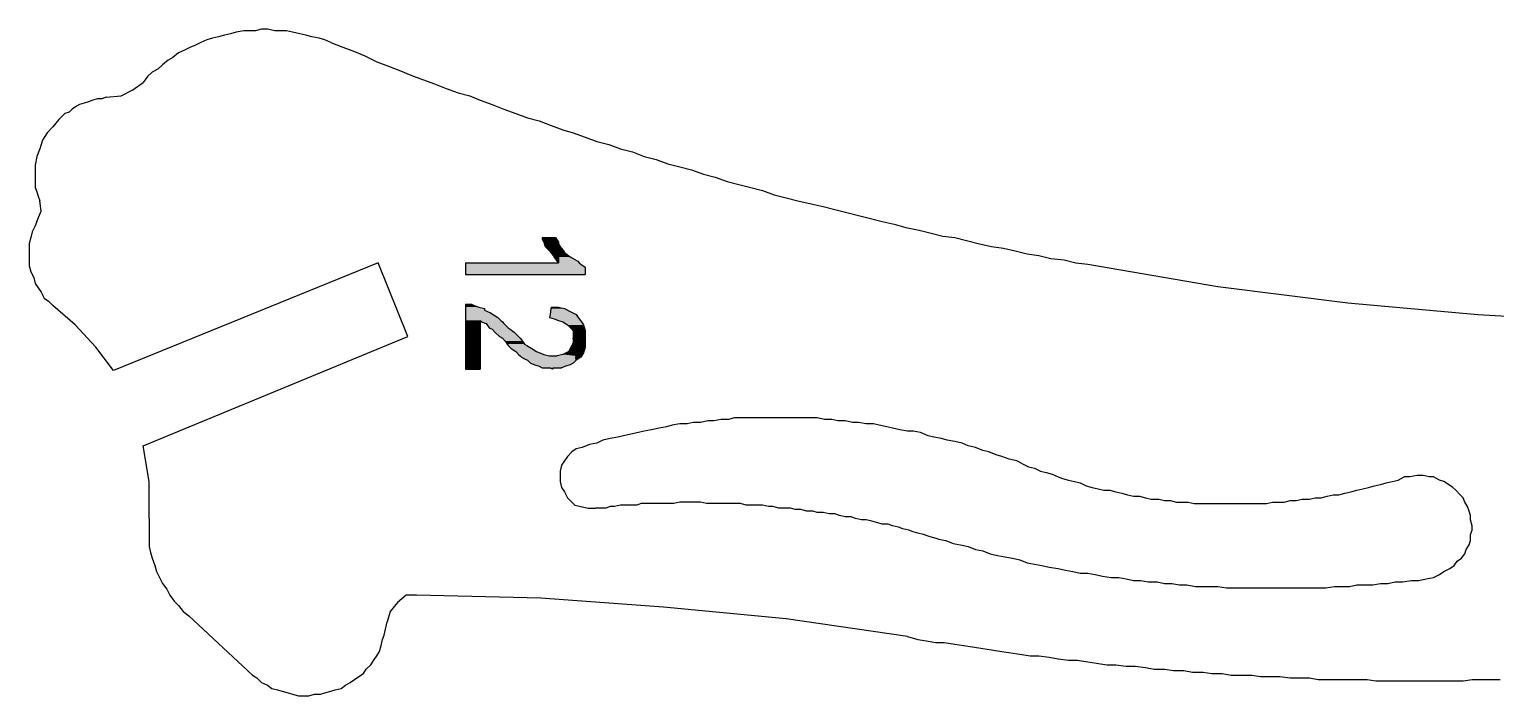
# Model space of a CAD drawing. Extents: x -1063 to 1100, y -467 to 441.
# Drawn here: x -1034 to -868.7, y -93.2 to -18.1 of the extents above; entities that cross this region are included whole.
import ezdxf

# ---------------------------------------------------------------- set-up
doc = ezdxf.new("R2010")
doc.units = 0
doc.layers.add('H', color=7, linetype='CONTINUOUS')
doc.layers.add('P', color=250, linetype='CONTINUOUS')

# ---------------------------------------------------------------- blocks, each defined once
blk = doc.blocks.new('*U264')
at = {"layer": 'H', "color": 0, "linetype": 'CONTINUOUS'}
for p, q in [((-976.18, -41.57), (-974.68, -41.57)), ((-976.18, -41.57), (-976.18, -41.74)), ((-976.18, -41.74), (-976.02, -42.07)), ((-976.02, -42.07), (-975.96, -42.24)), ((-975.96, -42.24), (-975.85, -42.57)), ((-975.85, -42.57), (-975.68, -42.74)), ((-975.68, -42.74), (-975.35, -43.07)), ((-974.68, -41.57), (-974.57, -41.74)), ((-974.57, -41.74), (-974.35, -42.07)), ((-974.35, -42.07), (-974.35, -42.24)), ((-974.35, -42.24), (-974.35, -42.57)), ((-974.35, -42.57), (-974.35, -42.74)), ((-974.35, -42.74), (-974.35, -43.07)), ((-975.35, -43.07), (-974.85, -43.74)), ((-974.35, -44.41), (-974.85, -43.74)), ((-974.35, -43.07), (-974.35, -43.74)), ((-974.35, -43.74), (-974.35, -44.41))]:
    blk.add_line(p, q, dxfattribs=at)
for points in [[(-976.18, -41.57), (-976.18, -41.57), (-974.68, -41.57)], [(-976.18, -41.57), (-976.18, -41.74), (-974.57, -41.74)], [(-976.18, -41.74), (-976.02, -42.07), (-974.35, -42.07)], [(-976.02, -42.07), (-975.96, -42.24), (-974.35, -42.24)], [(-975.96, -42.24), (-975.85, -42.57), (-974.35, -42.57)], [(-975.85, -42.57), (-975.68, -42.74), (-974.35, -42.74)], [(-975.68, -42.74), (-975.35, -43.07), (-974.35, -43.07)], [(-975.35, -43.07), (-974.85, -43.74), (-974.35, -43.74)]]:
    blk.add_solid(points, dxfattribs=at)
at = {"layer": 'H', "color": 0, "linetype": 'CONTINUOUS', "extrusion": (0, 0, -1)}
for points in [[(976.18, -41.57), (974.68, -41.57), (974.57, -41.74)], [(976.18, -41.74), (974.57, -41.74), (974.35, -42.07)], [(976.02, -42.07), (974.35, -42.07), (974.35, -42.24)], [(975.96, -42.24), (974.35, -42.24), (974.35, -42.57)], [(975.85, -42.57), (974.35, -42.57), (974.35, -42.74)], [(975.68, -42.74), (974.35, -42.74), (974.35, -43.07)], [(975.35, -43.07), (974.35, -43.07), (974.35, -43.74)], [(974.85, -43.74), (974.35, -43.74), (974.35, -44.41)]]:
    blk.add_solid(points, dxfattribs=at)
blk = doc.blocks.new('*U265')
at = {"layer": 'H', "color": 0, "linetype": 'CONTINUOUS'}
for p, q in [((-974.35, -42.24), (-974.35, -42.74)), ((-974.02, -42.74), (-974.35, -42.24)), ((-974.35, -42.74), (-974.35, -43.24)), ((-974.02, -42.74), (-973.68, -43.24)), ((-984.85, -44.41), (-974.35, -44.41)), ((-984.85, -44.41), (-984.85, -44.57)), ((-984.85, -44.57), (-984.85, -44.91)), ((-974.35, -43.24), (-974.35, -43.74)), ((-974.35, -43.74), (-974.35, -44.24)), ((-974.35, -44.24), (-974.35, -44.41)), ((-973.68, -43.24), (-973.02, -43.74)), ((-973.02, -43.74), (-972.18, -44.24)), ((-972.18, -44.24), (-972.02, -44.41)), ((-972.02, -44.41), (-971.85, -44.57)), ((-971.85, -44.57), (-971.35, -44.91)), ((-984.85, -44.91), (-984.85, -45.74)), ((-984.85, -45.74), (-971.35, -45.74)), ((-971.35, -44.91), (-971.35, -45.74))]:
    blk.add_line(p, q, dxfattribs=at)
for points in [[(-974.35, -42.24), (-974.35, -42.74), (-974.02, -42.74)], [(-974.35, -42.74), (-974.35, -43.24), (-973.68, -43.24)], [(-984.85, -44.41), (-984.85, -44.41), (-974.35, -44.41)], [(-984.85, -44.41), (-984.85, -44.57), (-971.85, -44.57)], [(-984.85, -44.57), (-984.85, -44.91), (-971.35, -44.91)], [(-974.35, -43.24), (-974.35, -43.74), (-973.02, -43.74)], [(-974.35, -43.74), (-974.35, -44.24), (-972.18, -44.24)], [(-974.35, -44.24), (-974.35, -44.41), (-972.02, -44.41)], [(-984.85, -44.91), (-984.85, -45.74), (-971.35, -45.74)], [(-984.85, -45.74), (-984.85, -45.74), (-971.35, -45.74)]]:
    blk.add_solid(points, dxfattribs=at)
at = {"layer": 'H', "color": 0, "linetype": 'CONTINUOUS', "extrusion": (0, 0, -1)}
for points in [[(974.35, -42.74), (974.02, -42.74), (973.68, -43.24)], [(984.85, -44.41), (972.02, -44.41), (971.85, -44.57)], [(984.85, -44.57), (971.85, -44.57), (971.35, -44.91)], [(974.35, -43.24), (973.68, -43.24), (973.02, -43.74)], [(974.35, -43.74), (973.02, -43.74), (972.18, -44.24)], [(974.35, -44.24), (972.18, -44.24), (972.02, -44.41)], [(984.85, -44.91), (971.35, -44.91), (971.35, -45.74)]]:
    blk.add_solid(points, dxfattribs=at)
blk = doc.blocks.new('*U266')
at = {"layer": 'H', "color": 0, "linetype": 'CONTINUOUS'}
for p, q in [((-984.85, -49.07), (-984.18, -49.07)), ((-984.85, -49.07), (-984.85, -49.24)), ((-984.85, -49.24), (-984.85, -49.41)), ((-984.85, -49.41), (-984.85, -49.57)), ((-984.85, -49.57), (-984.85, -49.74)), ((-984.18, -49.07), (-983.85, -49.24)), ((-983.85, -49.24), (-983.35, -49.41)), ((-983.35, -49.41), (-982.68, -49.57)), ((-982.68, -49.57), (-982.68, -49.74)), ((-984.85, -49.74), (-984.85, -50.07)), ((-984.85, -50.07), (-984.85, -50.57)), ((-984.85, -50.57), (-984.85, -50.91)), ((-984.85, -50.91), (-984.85, -51.07)), ((-984.85, -51.07), (-984.85, -51.24)), ((-984.85, -51.24), (-984.85, -51.74)), ((-983.18, -50.91), (-983.18, -51.07)), ((-983.18, -50.91), (-983.02, -51.07)), ((-983.18, -51.07), (-983.18, -51.24)), ((-983.18, -51.24), (-983.18, -51.74)), ((-983.02, -51.07), (-982.52, -51.24)), ((-982.68, -49.74), (-982.02, -50.07)), ((-982.52, -51.24), (-982.18, -51.74)), ((-982.02, -50.07), (-981.18, -50.57)), ((-981.18, -50.57), (-980.85, -50.91)), ((-980.85, -50.91), (-980.68, -51.07)), ((-980.68, -51.07), (-980.52, -51.24)), ((-980.52, -51.24), (-980.02, -51.74)), ((-984.85, -51.74), (-984.85, -51.91)), ((-984.85, -51.91), (-984.85, -52.24)), ((-984.85, -52.24), (-984.85, -52.74)), ((-984.85, -52.74), (-984.85, -52.91)), ((-984.85, -52.91), (-984.85, -53.24)), ((-983.18, -51.74), (-983.18, -51.91)), ((-983.18, -51.91), (-983.18, -52.24)), ((-983.18, -52.24), (-983.18, -52.74)), ((-983.18, -52.74), (-983.18, -52.91)), ((-983.18, -52.91), (-983.18, -53.24)), ((-982.18, -51.74), (-981.85, -51.91)), ((-981.85, -51.91), (-981.52, -52.24)), ((-981.52, -52.24), (-981.02, -52.74)), ((-981.02, -52.74), (-980.68, -52.91)), ((-980.68, -52.91), (-980.35, -53.24)), ((-980.02, -51.74), (-979.8, -51.91)), ((-979.8, -51.91), (-979.35, -52.24)), ((-979.35, -52.24), (-978.85, -52.74)), ((-978.85, -52.74), (-978.68, -52.91)), ((-978.68, -52.91), (-978.43, -53.24)), ((-972.68, -52.91), (-972.68, -53.24)), ((-972.64, -53.24), (-972.68, -52.91)), ((-984.85, -53.24), (-984.85, -53.41)), ((-984.85, -53.41), (-984.85, -53.57)), ((-984.85, -53.57), (-984.85, -53.74)), ((-984.85, -53.74), (-984.85, -54.07)), ((-984.85, -54.07), (-984.85, -54.41)), ((-984.85, -54.41), (-984.85, -54.74)), ((-983.18, -53.24), (-983.18, -53.41)), ((-983.18, -53.41), (-983.18, -53.57)), ((-983.18, -53.57), (-983.18, -53.74)), ((-983.18, -53.74), (-983.18, -54.07)), ((-983.18, -54.07), (-983.18, -54.41)), ((-983.18, -54.41), (-983.18, -54.74)), ((-980.35, -53.24), (-980.24, -53.41)), ((-980.24, -53.41), (-980.13, -53.57)), ((-980.13, -53.57), (-980.02, -53.74)), ((-980.02, -53.74), (-979.68, -54.07)), ((-979.68, -54.07), (-979.18, -54.41)), ((-979.18, -54.41), (-978.85, -54.74)), ((-978.43, -53.24), (-978.31, -53.41)), ((-978.31, -53.41), (-978.18, -53.57)), ((-978.18, -53.57), (-977.91, -53.74)), ((-977.91, -53.74), (-977.35, -54.07)), ((-977.35, -54.07), (-976.85, -54.41)), ((-976.85, -54.41), (-976.02, -54.74)), ((-973.18, -54.41), (-973.85, -54.74)), ((-973.02, -54.07), (-973.18, -54.41)), ((-972.85, -53.74), (-973.02, -54.07)), ((-972.77, -53.57), (-972.85, -53.74)), ((-972.68, -53.41), (-972.77, -53.57)), ((-972.68, -53.24), (-972.68, -53.41)), ((-972.64, -53.24), (-972.62, -53.41)), ((-972.62, -53.41), (-972.6, -53.57)), ((-972.6, -53.57), (-972.57, -53.74)), ((-972.57, -53.74), (-972.53, -54.07)), ((-972.53, -54.07), (-972.48, -54.41)), ((-972.48, -54.41), (-972.44, -54.74)), ((-984.85, -54.74), (-984.85, -54.91)), ((-984.85, -54.91), (-984.85, -55.07)), ((-984.85, -55.07), (-984.85, -55.24)), ((-984.85, -55.24), (-984.85, -55.41)), ((-984.85, -55.41), (-984.85, -55.74)), ((-984.85, -55.74), (-984.85, -55.91)), ((-984.85, -55.91), (-984.85, -56.07)), ((-984.85, -56.07), (-984.85, -56.24)), ((-983.18, -54.74), (-983.18, -54.91)), ((-983.18, -54.91), (-983.18, -55.07)), ((-983.18, -55.07), (-983.18, -55.24)), ((-983.18, -55.24), (-983.18, -55.41)), ((-983.18, -55.41), (-983.18, -55.74)), ((-983.18, -55.74), (-983.18, -55.91)), ((-983.18, -55.91), (-983.18, -56.07)), ((-983.18, -56.07), (-983.18, -56.24)), ((-978.85, -54.74), (-978.68, -54.91)), ((-978.68, -54.91), (-978.52, -55.07)), ((-978.52, -55.07), (-978.18, -55.24)), ((-978.18, -55.24), (-977.85, -55.41)), ((-977.85, -55.41), (-977.52, -55.74)), ((-977.52, -55.74), (-977.02, -55.91)), ((-977.02, -55.91), (-976.52, -56.07)), ((-976.52, -56.07), (-976.18, -56.24)), ((-976.02, -54.74), (-975.35, -54.91)), ((-975.35, -54.91), (-974.52, -54.91)), ((-973.85, -54.74), (-974.52, -54.91)), ((-973.52, -56.07), (-974.02, -56.24)), ((-973.02, -55.91), (-973.52, -56.07)), ((-972.68, -55.74), (-973.02, -55.91)), ((-972.35, -55.41), (-972.68, -55.74)), ((-972.44, -54.74), (-972.42, -54.91)), ((-972.42, -54.91), (-972.4, -55.07)), ((-972.4, -55.07), (-972.37, -55.24)), ((-972.37, -55.24), (-972.35, -55.41)), ((-984.85, -56.24), (-984.85, -56.41)), ((-984.85, -56.41), (-983.18, -56.41)), ((-983.18, -56.24), (-983.18, -56.41)), ((-976.18, -56.24), (-975.68, -56.24)), ((-975.68, -56.24), (-975.35, -56.24)), ((-975.02, -56.41), (-975.35, -56.24)), ((-974.85, -56.24), (-975.02, -56.41)), ((-974.85, -56.24), (-974.02, -56.24))]:
    blk.add_line(p, q, dxfattribs=at)
for points in [[(-984.85, -49.07), (-984.85, -49.07), (-984.18, -49.07)], [(-984.85, -49.07), (-984.85, -49.24), (-983.85, -49.24)], [(-984.85, -49.24), (-984.85, -49.41), (-983.35, -49.41)], [(-984.85, -49.41), (-984.85, -49.57), (-982.68, -49.57)], [(-984.85, -49.57), (-984.85, -49.74), (-982.68, -49.74)], [(-984.85, -49.74), (-984.85, -50.07), (-982.02, -50.07)], [(-984.85, -50.07), (-984.85, -50.57), (-981.18, -50.57)], [(-984.85, -50.57), (-984.85, -50.91), (-980.85, -50.91)], [(-984.85, -50.91), (-984.85, -51.07), (-983.18, -51.07)], [(-984.85, -51.07), (-984.85, -51.24), (-983.18, -51.24)], [(-984.85, -51.24), (-984.85, -51.74), (-983.18, -51.74)], [(-983.18, -50.91), (-983.02, -51.07), (-980.68, -51.07)], [(-983.02, -51.07), (-982.52, -51.24), (-980.52, -51.24)], [(-982.52, -51.24), (-982.18, -51.74), (-980.02, -51.74)], [(-984.85, -51.74), (-984.85, -51.91), (-983.18, -51.91)], [(-984.85, -51.91), (-984.85, -52.24), (-983.18, -52.24)], [(-984.85, -52.24), (-984.85, -52.74), (-983.18, -52.74)], [(-984.85, -52.74), (-984.85, -52.91), (-983.18, -52.91)], [(-984.85, -52.91), (-984.85, -53.24), (-983.18, -53.24)], [(-982.18, -51.74), (-981.85, -51.91), (-979.8, -51.91)], [(-981.85, -51.91), (-981.52, -52.24), (-979.35, -52.24)], [(-981.52, -52.24), (-981.02, -52.74), (-978.85, -52.74)], [(-981.02, -52.74), (-980.68, -52.91), (-978.68, -52.91)], [(-980.68, -52.91), (-980.35, -53.24), (-978.43, -53.24)], [(-972.68, -52.91), (-972.68, -53.24), (-972.64, -53.24)], [(-984.85, -53.24), (-984.85, -53.41), (-983.18, -53.41)], [(-984.85, -53.41), (-984.85, -53.57), (-983.18, -53.57)], [(-984.85, -53.57), (-984.85, -53.74), (-983.18, -53.74)], [(-984.85, -53.74), (-984.85, -54.07), (-983.18, -54.07)], [(-984.85, -54.07), (-984.85, -54.41), (-983.18, -54.41)], [(-984.85, -54.41), (-984.85, -54.74), (-983.18, -54.74)], [(-980.35, -53.24), (-980.24, -53.41), (-978.31, -53.41)], [(-980.24, -53.41), (-980.13, -53.57), (-978.18, -53.57)], [(-980.13, -53.57), (-980.02, -53.74), (-977.91, -53.74)], [(-980.02, -53.74), (-979.68, -54.07), (-977.35, -54.07)], [(-979.68, -54.07), (-979.18, -54.41), (-976.85, -54.41)], [(-979.18, -54.41), (-978.85, -54.74), (-976.02, -54.74)], [(-973.18, -54.41), (-973.85, -54.74), (-972.44, -54.74)], [(-973.02, -54.07), (-973.18, -54.41), (-972.48, -54.41)], [(-972.85, -53.74), (-973.02, -54.07), (-972.53, -54.07)], [(-972.77, -53.57), (-972.85, -53.74), (-972.57, -53.74)], [(-972.68, -53.41), (-972.77, -53.57), (-972.6, -53.57)], [(-972.68, -53.24), (-972.68, -53.41), (-972.62, -53.41)], [(-984.85, -54.74), (-984.85, -54.91), (-983.18, -54.91)], [(-984.85, -54.91), (-984.85, -55.07), (-983.18, -55.07)], [(-984.85, -55.07), (-984.85, -55.24), (-983.18, -55.24)], [(-984.85, -55.24), (-984.85, -55.41), (-983.18, -55.41)], [(-984.85, -55.41), (-984.85, -55.74), (-983.18, -55.74)], [(-984.85, -55.74), (-984.85, -55.91), (-983.18, -55.91)], [(-984.85, -55.91), (-984.85, -56.07), (-983.18, -56.07)], [(-984.85, -56.07), (-984.85, -56.24), (-983.18, -56.24)], [(-978.85, -54.74), (-978.68, -54.91), (-975.35, -54.91)], [(-978.68, -54.91), (-978.52, -55.07), (-972.4, -55.07)], [(-978.52, -55.07), (-978.18, -55.24), (-972.37, -55.24)], [(-978.18, -55.24), (-977.85, -55.41), (-972.35, -55.41)], [(-977.85, -55.41), (-977.52, -55.74), (-972.68, -55.74)], [(-977.52, -55.74), (-977.02, -55.91), (-973.02, -55.91)], [(-977.02, -55.91), (-976.52, -56.07), (-973.52, -56.07)], [(-976.52, -56.07), (-976.18, -56.24), (-974.02, -56.24)], [(-975.35, -54.91), (-975.35, -54.91), (-974.52, -54.91)], [(-973.85, -54.74), (-974.52, -54.91), (-972.42, -54.91)], [(-984.85, -56.24), (-984.85, -56.41), (-983.18, -56.41)], [(-984.85, -56.41), (-984.85, -56.41), (-983.18, -56.41)], [(-976.18, -56.24), (-976.18, -56.24), (-975.68, -56.24)], [(-975.68, -56.24), (-975.68, -56.24), (-975.35, -56.24)], [(-974.85, -56.24), (-974.85, -56.24), (-974.02, -56.24)]]:
    blk.add_solid(points, dxfattribs=at)
at = {"layer": 'H', "color": 0, "linetype": 'CONTINUOUS', "extrusion": (0, 0, -1)}
for points in [[(984.85, -49.07), (984.18, -49.07), (983.85, -49.24)], [(984.85, -49.24), (983.85, -49.24), (983.35, -49.41)], [(984.85, -49.41), (983.35, -49.41), (982.68, -49.57)], [(984.85, -49.57), (982.68, -49.57), (982.68, -49.74)], [(984.85, -49.74), (982.68, -49.74), (982.02, -50.07)], [(984.85, -50.07), (982.02, -50.07), (981.18, -50.57)], [(984.85, -50.57), (981.18, -50.57), (980.85, -50.91)], [(984.85, -50.91), (983.18, -50.91), (983.18, -51.07)], [(984.85, -51.07), (983.18, -51.07), (983.18, -51.24)], [(984.85, -51.24), (983.18, -51.24), (983.18, -51.74)], [(983.18, -50.91), (980.85, -50.91), (980.68, -51.07)], [(983.02, -51.07), (980.68, -51.07), (980.52, -51.24)], [(982.52, -51.24), (980.52, -51.24), (980.02, -51.74)], [(984.85, -51.74), (983.18, -51.74), (983.18, -51.91)], [(984.85, -51.91), (983.18, -51.91), (983.18, -52.24)], [(984.85, -52.24), (983.18, -52.24), (983.18, -52.74)], [(984.85, -52.74), (983.18, -52.74), (983.18, -52.91)], [(984.85, -52.91), (983.18, -52.91), (983.18, -53.24)], [(982.18, -51.74), (980.02, -51.74), (979.8, -51.91)], [(981.85, -51.91), (979.8, -51.91), (979.35, -52.24)], [(981.52, -52.24), (979.35, -52.24), (978.85, -52.74)], [(981.02, -52.74), (978.85, -52.74), (978.68, -52.91)], [(980.68, -52.91), (978.68, -52.91), (978.43, -53.24)], [(984.85, -53.24), (983.18, -53.24), (983.18, -53.41)], [(984.85, -53.41), (983.18, -53.41), (983.18, -53.57)], [(984.85, -53.57), (983.18, -53.57), (983.18, -53.74)], [(984.85, -53.74), (983.18, -53.74), (983.18, -54.07)], [(984.85, -54.07), (983.18, -54.07), (983.18, -54.41)], [(984.85, -54.41), (983.18, -54.41), (983.18, -54.74)], [(980.35, -53.24), (978.43, -53.24), (978.31, -53.41)], [(980.24, -53.41), (978.31, -53.41), (978.18, -53.57)], [(980.13, -53.57), (978.18, -53.57), (977.91, -53.74)], [(980.02, -53.74), (977.91, -53.74), (977.35, -54.07)], [(979.68, -54.07), (977.35, -54.07), (976.85, -54.41)], [(979.18, -54.41), (976.85, -54.41), (976.02, -54.74)], [(973.18, -54.41), (972.48, -54.41), (972.44, -54.74)], [(973.02, -54.07), (972.53, -54.07), (972.48, -54.41)], [(972.85, -53.74), (972.57, -53.74), (972.53, -54.07)], [(972.77, -53.57), (972.6, -53.57), (972.57, -53.74)], [(972.68, -53.24), (972.64, -53.24), (972.62, -53.41)], [(972.68, -53.41), (972.62, -53.41), (972.6, -53.57)], [(984.85, -54.74), (983.18, -54.74), (983.18, -54.91)], [(984.85, -54.91), (983.18, -54.91), (983.18, -55.07)], [(984.85, -55.07), (983.18, -55.07), (983.18, -55.24)], [(984.85, -55.24), (983.18, -55.24), (983.18, -55.41)], [(984.85, -55.41), (983.18, -55.41), (983.18, -55.74)], [(984.85, -55.74), (983.18, -55.74), (983.18, -55.91)], [(984.85, -55.91), (983.18, -55.91), (983.18, -56.07)], [(984.85, -56.07), (983.18, -56.07), (983.18, -56.24)], [(978.85, -54.74), (976.02, -54.74), (975.35, -54.91)], [(978.68, -54.91), (972.42, -54.91), (972.4, -55.07)], [(978.52, -55.07), (972.4, -55.07), (972.37, -55.24)], [(978.18, -55.24), (972.37, -55.24), (972.35, -55.41)], [(977.85, -55.41), (972.35, -55.41), (972.68, -55.74)], [(977.52, -55.74), (972.68, -55.74), (973.02, -55.91)], [(977.02, -55.91), (973.02, -55.91), (973.52, -56.07)], [(976.52, -56.07), (973.52, -56.07), (974.02, -56.24)], [(973.85, -54.74), (972.44, -54.74), (972.42, -54.91)], [(984.85, -56.24), (983.18, -56.24), (983.18, -56.41)], [(975.35, -56.24), (974.85, -56.24), (975.02, -56.41)]]:
    blk.add_solid(points, dxfattribs=at)
blk = doc.blocks.new('*U267')
at = {"layer": 'H', "color": 0, "linetype": 'CONTINUOUS'}
for p, q in [((-975.21, -49.57), (-975.26, -49.91)), ((-975.18, -49.41), (-975.21, -49.57)), ((-975.18, -49.41), (-974.35, -49.41)), ((-974.35, -49.41), (-973.68, -49.57)), ((-973.68, -49.57), (-973.02, -49.91)), ((-975.3, -50.24), (-975.35, -50.57)), ((-975.35, -50.57), (-974.85, -50.74)), ((-975.26, -49.91), (-975.3, -50.24)), ((-974.85, -50.74), (-974.35, -50.91)), ((-974.35, -50.91), (-973.85, -51.07)), ((-973.85, -51.07), (-973.35, -51.41)), ((-973.02, -49.91), (-972.35, -50.24)), ((-972.35, -50.24), (-972.13, -50.57)), ((-972.13, -50.57), (-972.02, -50.74)), ((-972.02, -50.74), (-971.89, -50.91)), ((-971.89, -50.91), (-971.77, -51.07)), ((-971.77, -51.07), (-971.52, -51.41)), ((-973.35, -51.41), (-973.18, -51.57)), ((-973.18, -51.57), (-972.85, -51.91)), ((-972.85, -51.91), (-972.68, -52.07)), ((-972.68, -52.07), (-972.68, -52.41)), ((-972.68, -52.41), (-972.68, -52.91)), ((-972.68, -52.91), (-972.64, -53.24)), ((-971.52, -51.41), (-971.48, -51.57)), ((-971.48, -51.57), (-971.39, -51.91)), ((-971.39, -51.91), (-971.35, -52.07)), ((-971.35, -52.07), (-971.35, -52.41)), ((-971.35, -52.41), (-971.35, -52.91)), ((-971.35, -52.91), (-971.35, -53.24)), ((-972.64, -53.24), (-972.55, -53.91)), ((-972.55, -53.91), (-972.46, -54.57)), ((-971.35, -53.91), (-971.52, -54.57)), ((-971.35, -53.24), (-971.35, -53.91)), ((-972.46, -54.57), (-972.4, -55.07)), ((-972.35, -55.41), (-972.4, -55.07)), ((-971.85, -55.07), (-972.35, -55.41)), ((-971.52, -54.57), (-971.85, -55.07))]:
    blk.add_line(p, q, dxfattribs=at)
for points in [[(-975.21, -49.57), (-975.26, -49.91), (-973.02, -49.91)], [(-975.18, -49.41), (-975.21, -49.57), (-973.68, -49.57)], [(-975.18, -49.41), (-975.18, -49.41), (-974.35, -49.41)], [(-975.3, -50.24), (-975.35, -50.57), (-972.13, -50.57)], [(-975.35, -50.57), (-974.85, -50.74), (-972.02, -50.74)], [(-975.26, -49.91), (-975.3, -50.24), (-972.35, -50.24)], [(-974.85, -50.74), (-974.35, -50.91), (-971.89, -50.91)], [(-974.35, -50.91), (-973.85, -51.07), (-971.77, -51.07)], [(-973.85, -51.07), (-973.35, -51.41), (-971.52, -51.41)], [(-973.35, -51.41), (-973.18, -51.57), (-971.48, -51.57)], [(-973.18, -51.57), (-972.85, -51.91), (-971.39, -51.91)], [(-972.85, -51.91), (-972.68, -52.07), (-971.35, -52.07)], [(-972.68, -52.07), (-972.68, -52.41), (-971.35, -52.41)], [(-972.68, -52.41), (-972.68, -52.91), (-971.35, -52.91)], [(-972.68, -52.91), (-972.64, -53.24), (-971.35, -53.24)], [(-972.64, -53.24), (-972.55, -53.91), (-971.35, -53.91)], [(-972.55, -53.91), (-972.46, -54.57), (-971.52, -54.57)], [(-972.46, -54.57), (-972.4, -55.07), (-971.85, -55.07)]]:
    blk.add_solid(points, dxfattribs=at)
at = {"layer": 'H', "color": 0, "linetype": 'CONTINUOUS', "extrusion": (0, 0, -1)}
for points in [[(975.21, -49.57), (973.68, -49.57), (973.02, -49.91)], [(975.18, -49.41), (974.35, -49.41), (973.68, -49.57)], [(975.35, -50.57), (972.13, -50.57), (972.02, -50.74)], [(975.3, -50.24), (972.35, -50.24), (972.13, -50.57)], [(975.26, -49.91), (973.02, -49.91), (972.35, -50.24)], [(974.85, -50.74), (972.02, -50.74), (971.89, -50.91)], [(974.35, -50.91), (971.89, -50.91), (971.77, -51.07)], [(973.85, -51.07), (971.77, -51.07), (971.52, -51.41)], [(973.35, -51.41), (971.52, -51.41), (971.48, -51.57)], [(973.18, -51.57), (971.48, -51.57), (971.39, -51.91)], [(972.85, -51.91), (971.39, -51.91), (971.35, -52.07)], [(972.68, -52.07), (971.35, -52.07), (971.35, -52.41)], [(972.68, -52.41), (971.35, -52.41), (971.35, -52.91)], [(972.68, -52.91), (971.35, -52.91), (971.35, -53.24)], [(972.64, -53.24), (971.35, -53.24), (971.35, -53.91)], [(972.55, -53.91), (971.35, -53.91), (971.52, -54.57)], [(972.46, -54.57), (971.52, -54.57), (971.85, -55.07)], [(972.4, -55.07), (971.85, -55.07), (972.35, -55.41)]]:
    blk.add_solid(points, dxfattribs=at)

msp = doc.modelspace()

# ---------------------------------------------------------------- linework, layer by layer
at = {"layer": 'P', "color": 0, "linetype": 'CONTINUOUS'}
for points in [[(-1000.02, -19.57), (-1000.68, -19.24), (-1001.35, -19.07), (-1002.18, -18.91), (-1002.85, -18.74), (-1003.52, -18.57), (-1004.35, -18.41), (-1005.02, -18.24), (-1005.68, -18.24), (-1006.35, -18.24), (-1007.18, -18.07), (-1007.85, -18.07), (-1008.52, -18.24), (-1009.18, -18.24), (-1009.85, -18.24), (-1010.68, -18.41), (-1011.35, -18.57), (-1012.02, -18.74), (-1012.68, -18.91), (-1013.35, -19.07), (-1014.02, -19.24), (-1014.68, -19.57), (-1015.35, -19.91), (-1015.85, -20.07), (-1016.52, -20.41), (-1017.18, -20.74), (-1017.85, -21.24), (-1018.35, -21.57), (-1019.02, -22.07), (-1019.52, -22.57), (-1020.18, -22.91), (-1020.68, -23.41), (-1021.18, -24.07)], [(-1000.02, -19.57), (-998.68, -20.07), (-997.35, -20.57), (-996.18, -21.07), (-994.85, -21.74), (-993.52, -22.24), (-992.18, -22.74), (-991.02, -23.24), (-989.68, -23.74), (-988.35, -24.24), (-987.02, -24.74), (-985.68, -25.24), (-984.35, -25.57), (-983.18, -26.07), (-981.85, -26.57), (-980.52, -27.07), (-979.18, -27.57), (-977.85, -28.07), (-976.52, -28.41), (-975.18, -28.91), (-973.85, -29.41), (-972.68, -29.74), (-971.35, -30.24), (-970.02, -30.74), (-968.68, -31.07), (-967.35, -31.57), (-966.02, -31.91), (-964.68, -32.41), (-963.35, -32.74), (-962.02, -33.24), (-960.68, -33.57), (-959.35, -33.91), (-958.02, -34.41), (-956.68, -34.74), (-955.35, -35.24), (-954.02, -35.57), (-952.68, -35.91), (-951.35, -36.24), (-950.02, -36.74), (-948.68, -37.07), (-947.35, -37.41), (-945.85, -37.74), (-944.52, -38.07), (-943.18, -38.41), (-941.85, -38.74), (-940.52, -39.07), (-939.18, -39.41), (-937.85, -39.74), (-936.52, -40.07), (-935.18, -40.41), (-933.68, -40.74), (-932.35, -41.07), (-931.02, -41.41), (-929.68, -41.57), (-928.35, -41.91), (-927.02, -42.24), (-925.52, -42.57), (-924.18, -42.74), (-922.85, -43.07), (-921.52, -43.41), (-920.18, -43.57), (-918.85, -43.91), (-917.35, -44.07), (-916.02, -44.41), (-914.68, -44.57), (-900.02, -47.07), (-885.35, -48.91), (-870.68, -50.24), (-864.85, -50.57)], [(-1025.35, -25.74), (-1023.68, -25.57), (-1022.35, -24.91), (-1021.18, -24.07)], [(-1025.35, -25.74), (-1025.85, -25.91), (-1026.35, -25.91), (-1026.85, -26.07), (-1027.35, -26.24), (-1027.85, -26.41), (-1028.35, -26.57), (-1028.68, -26.74), (-1029.18, -27.07), (-1029.52, -27.41), (-1030.02, -27.57), (-1030.35, -27.91), (-1030.68, -28.24), (-1031.35, -29.07), (-1032.02, -29.74), (-1032.52, -30.57), (-1032.85, -31.57), (-1033.18, -32.41), (-1033.35, -33.41), (-1033.35, -33.91), (-1033.35, -34.41), (-1033.35, -34.91), (-1033.35, -35.41), (-1033.35, -35.91), (-1033.18, -36.41), (-1033.02, -36.91), (-1032.85, -37.41)], [(-1033.18, -39.74), (-1032.68, -38.57), (-1032.85, -37.41)], [(-1033.18, -39.74), (-1033.35, -40.24), (-1033.68, -40.91), (-1033.85, -41.57), (-1034.02, -42.24), (-1034.02, -42.74), (-1034.02, -43.41), (-1034.02, -44.07), (-1034.02, -44.74), (-1033.85, -45.41), (-1033.52, -46.07), (-1033.35, -46.74), (-1033.02, -47.24), (-1032.68, -47.74), (-1032.35, -48.41), (-1031.85, -48.74), (-1031.35, -49.24)], [(-1020.52, -73.24), (-1020.52, -69.07), (-1021.18, -65.07), (-991.35, -52.74), (-994.68, -44.41), (-1024.52, -56.57), (-1026.52, -53.91), (-1028.85, -51.41), (-1031.35, -49.24)], [(-922.02, -67.07), (-922.68, -66.74), (-923.52, -66.57), (-924.35, -66.24), (-925.02, -66.07), (-925.85, -65.74), (-926.52, -65.57), (-927.35, -65.24), (-928.18, -65.07), (-928.85, -64.74), (-929.68, -64.57), (-930.52, -64.41), (-931.18, -64.24), (-932.02, -64.07), (-932.68, -63.91), (-933.52, -63.57), (-934.35, -63.41), (-935.02, -63.41), (-935.85, -63.24), (-936.68, -63.07), (-937.35, -62.91), (-938.18, -62.74), (-938.85, -62.57), (-939.68, -62.57), (-940.52, -62.41), (-941.18, -62.41), (-942.02, -62.24), (-942.85, -62.24), (-943.52, -62.07), (-944.35, -62.07), (-945.18, -61.91), (-945.85, -61.91), (-946.68, -61.91), (-947.52, -61.91), (-948.18, -61.91), (-949.02, -61.91), (-949.85, -61.91), (-950.52, -61.91), (-951.35, -61.91), (-952.18, -61.91), (-952.85, -61.91), (-953.68, -61.91), (-954.52, -61.91), (-955.18, -62.07), (-956.02, -62.07), (-956.85, -62.24), (-957.52, -62.24), (-958.35, -62.41), (-959.18, -62.41), (-959.85, -62.57), (-960.68, -62.57), (-961.52, -62.74), (-962.18, -62.91), (-963.02, -63.07), (-963.85, -63.24), (-964.68, -63.41), (-965.35, -63.57), (-966.18, -63.74), (-967.02, -63.91), (-967.68, -64.07), (-968.52, -64.24), (-969.35, -64.41), (-970.02, -64.74), (-970.85, -64.91), (-971.68, -65.24)], [(-971.68, -65.24), (-972.35, -65.41), (-972.85, -65.74), (-973.35, -66.24), (-973.68, -66.74), (-974.02, -67.24), (-974.18, -67.91), (-974.18, -68.57), (-974.18, -69.07), (-974.02, -69.74), (-973.68, -70.24), (-973.35, -70.91), (-973.02, -71.24), (-972.52, -71.74), (-971.85, -71.91), (-971.02, -72.07), (-970.18, -72.07)], [(-922.02, -67.07), (-921.35, -67.41), (-920.68, -67.57), (-920.02, -67.91), (-919.35, -68.07), (-918.68, -68.24), (-918.02, -68.57), (-917.52, -68.74), (-916.85, -68.91), (-916.18, -69.07), (-915.52, -69.24), (-914.85, -69.57), (-914.18, -69.74), (-913.52, -69.91), (-912.85, -70.07), (-912.18, -70.07), (-911.52, -70.24), (-910.85, -70.41), (-910.18, -70.57), (-909.52, -70.74), (-908.85, -70.74), (-908.18, -70.91), (-907.52, -71.07), (-906.68, -71.07), (-906.02, -71.24), (-905.35, -71.24), (-904.68, -71.41), (-904.02, -71.41), (-903.35, -71.41), (-902.68, -71.57), (-902.02, -71.57), (-901.35, -71.57), (-900.68, -71.57), (-900.02, -71.57), (-899.35, -71.57), (-898.68, -71.57), (-897.85, -71.57), (-897.18, -71.57), (-896.52, -71.57), (-895.85, -71.57), (-895.18, -71.57), (-894.52, -71.57), (-893.85, -71.41), (-893.18, -71.41), (-892.52, -71.41), (-891.85, -71.24), (-891.18, -71.24), (-890.52, -71.07), (-889.68, -71.07), (-889.02, -70.91), (-888.35, -70.91), (-887.68, -70.74), (-887.02, -70.57), (-886.35, -70.57), (-885.68, -70.41), (-885.02, -70.24), (-884.35, -70.07), (-883.68, -69.91), (-883.02, -69.74), (-882.35, -69.57), (-881.68, -69.41), (-881.02, -69.24), (-880.35, -69.07), (-879.68, -68.91), (-879.02, -68.57)], [(-876.52, -80.07), (-875.68, -79.91), (-875.02, -79.57), (-874.52, -79.24), (-873.85, -78.91), (-873.35, -78.57), (-873.02, -78.07), (-872.52, -77.74), (-872.18, -77.24), (-872.02, -76.74), (-871.68, -76.24), (-871.52, -75.74), (-871.52, -75.07), (-871.35, -74.57), (-871.35, -74.07), (-871.52, -73.41), (-871.52, -72.91), (-871.68, -72.41), (-871.85, -71.91), (-872.18, -71.41), (-872.35, -70.91), (-872.68, -70.57), (-873.18, -70.07), (-873.52, -69.74), (-874.02, -69.41), (-874.52, -69.07), (-875.02, -68.91), (-875.68, -68.57), (-876.18, -68.57), (-876.85, -68.41), (-877.52, -68.41), (-878.35, -68.57), (-879.02, -68.57)], [(-931.52, -75.57), (-932.18, -75.41), (-932.68, -75.24), (-933.18, -75.07), (-933.85, -74.91), (-934.35, -74.74), (-934.85, -74.57), (-935.52, -74.41), (-936.02, -74.24), (-936.68, -74.07), (-937.18, -73.91), (-937.85, -73.91), (-938.35, -73.74), (-939.02, -73.57), (-939.68, -73.41), (-940.18, -73.41), (-940.85, -73.24), (-941.35, -73.07), (-942.02, -73.07), (-942.68, -72.91), (-943.18, -72.74), (-943.85, -72.74), (-944.52, -72.57), (-945.18, -72.57), (-945.68, -72.41), (-946.35, -72.41), (-947.02, -72.24), (-947.68, -72.24), (-948.18, -72.07), (-948.85, -72.07), (-949.52, -72.07), (-950.18, -71.91), (-950.68, -71.91), (-951.35, -71.74), (-952.02, -71.74), (-952.68, -71.74), (-953.18, -71.74), (-953.85, -71.57), (-954.52, -71.57), (-955.18, -71.57), (-955.85, -71.57), (-956.35, -71.57), (-957.02, -71.57), (-957.68, -71.57), (-958.35, -71.41), (-958.85, -71.41), (-959.52, -71.41), (-960.18, -71.41), (-960.68, -71.41), (-961.35, -71.57), (-962.02, -71.57), (-962.52, -71.57), (-963.18, -71.57), (-963.85, -71.57), (-964.35, -71.57), (-965.02, -71.57), (-965.52, -71.74), (-966.18, -71.74), (-966.85, -71.74), (-967.35, -71.74), (-968.02, -71.91), (-968.52, -71.91), (-969.02, -72.07), (-969.68, -72.07), (-970.18, -72.07)], [(-1020.52, -73.24), (-1020.52, -74.07), (-1020.52, -74.74), (-1020.52, -75.57), (-1020.52, -76.41), (-1020.35, -77.07), (-1020.18, -77.74), (-1019.85, -78.57), (-1019.68, -79.24), (-1019.35, -79.91), (-1019.02, -80.57), (-1018.52, -81.24), (-1018.18, -81.91), (-1017.68, -82.57), (-1017.18, -83.07), (-1016.68, -83.74), (-1016.02, -84.24)], [(-931.52, -75.57), (-930.68, -75.74), (-929.85, -76.07), (-929.02, -76.24), (-928.18, -76.41), (-927.35, -76.74), (-926.52, -76.91), (-925.68, -77.24), (-924.85, -77.41), (-924.02, -77.57), (-923.18, -77.74), (-922.35, -77.91), (-921.52, -78.24), (-920.68, -78.41), (-919.85, -78.57), (-919.02, -78.74), (-918.02, -78.91), (-917.18, -79.07), (-916.35, -79.24), (-915.52, -79.41), (-914.68, -79.41), (-913.85, -79.57), (-913.02, -79.74), (-912.02, -79.91), (-911.18, -79.91), (-910.35, -80.07), (-909.52, -80.24), (-908.68, -80.24), (-907.85, -80.41), (-906.85, -80.41), (-906.02, -80.57), (-905.18, -80.57), (-904.35, -80.74), (-903.52, -80.74), (-902.52, -80.91), (-901.68, -80.91), (-900.85, -80.91), (-900.02, -80.91), (-899.02, -81.07), (-898.18, -81.07), (-897.35, -81.07), (-896.52, -81.07), (-895.68, -81.07), (-894.68, -81.07), (-893.85, -81.07), (-893.02, -81.07), (-892.18, -81.07), (-891.18, -81.07), (-890.35, -81.07), (-889.52, -81.07), (-888.68, -81.07), (-887.85, -81.07), (-886.85, -80.91), (-886.02, -80.91), (-885.18, -80.91), (-884.35, -80.74), (-883.52, -80.74), (-882.52, -80.74), (-881.68, -80.57), (-880.85, -80.57), (-880.02, -80.41), (-879.18, -80.41), (-878.18, -80.24), (-877.35, -80.24), (-876.52, -80.07)], [(-935.02, -86.57), (-948.68, -84.57), (-962.52, -83.24), (-976.35, -82.24), (-990.35, -81.91), (-991.52, -81.91), (-992.52, -82.74), (-993.35, -83.74), (-993.68, -84.91)], [(-1008.85, -90.91), (-1016.02, -84.24)], [(-1008.85, -90.91), (-1008.35, -91.24), (-1007.85, -91.74), (-1007.18, -92.07), (-1006.68, -92.41), (-1006.02, -92.57), (-1005.52, -92.74), (-1004.85, -92.91), (-1004.35, -93.07), (-1003.68, -93.24), (-1003.02, -93.24), (-1002.52, -93.24), (-1001.85, -93.07), (-1001.18, -93.07), (-1000.68, -92.91), (-1000.02, -92.74), (-999.52, -92.57), (-998.85, -92.41), (-998.35, -92.07), (-997.85, -91.74), (-997.35, -91.41), (-996.85, -91.07), (-996.35, -90.74), (-996.02, -90.24), (-995.52, -89.74), (-995.18, -89.24), (-994.85, -88.74), (-994.52, -88.24), (-994.35, -87.57), (-994.18, -86.91), (-994.02, -86.41), (-993.85, -85.74), (-993.68, -84.91)], [(-935.02, -86.57), (-933.85, -86.91), (-932.85, -87.07), (-931.85, -87.24), (-930.85, -87.24), (-929.68, -87.41), (-928.68, -87.57), (-927.68, -87.74), (-926.52, -87.91), (-925.52, -88.07), (-924.35, -88.24), (-923.35, -88.41), (-922.35, -88.57), (-921.18, -88.74), (-920.18, -88.74), (-919.02, -88.91), (-918.02, -89.07), (-916.85, -89.24), (-915.85, -89.24), (-914.68, -89.41), (-913.68, -89.57), (-912.52, -89.74), (-911.52, -89.74), (-910.35, -89.91), (-909.35, -89.91), (-908.18, -90.07), (-907.18, -90.24), (-906.02, -90.24), (-905.02, -90.41), (-903.85, -90.41), (-902.85, -90.57), (-901.68, -90.57), (-900.68, -90.74), (-899.52, -90.74), (-898.52, -90.91), (-897.35, -90.91), (-896.18, -90.91), (-895.18, -91.07), (-894.02, -91.07), (-893.02, -91.07), (-891.85, -91.24), (-890.85, -91.24), (-889.68, -91.24), (-888.68, -91.41), (-887.52, -91.41), (-886.52, -91.41), (-885.35, -91.41), (-884.35, -91.41), (-883.18, -91.41), (-882.18, -91.57), (-881.02, -91.57), (-880.02, -91.57), (-878.85, -91.57), (-877.85, -91.57), (-876.68, -91.57), (-875.68, -91.57), (-874.52, -91.57), (-873.52, -91.57), (-872.35, -91.57), (-871.35, -91.41), (-870.35, -91.41), (-869.18, -91.41), (-868.18, -91.41)]]:
    msp.add_lwpolyline(points, dxfattribs=at)

# ---------------------------------------------------------------- block references
at = {"layer": 'H', "color": 0, "linetype": 'CONTINUOUS'}
for name in ['*U265', '*U264', '*U266', '*U267']:
    msp.add_blockref(name, (0, 0), dxfattribs=at)

doc.saveas('drawing.dxf')
